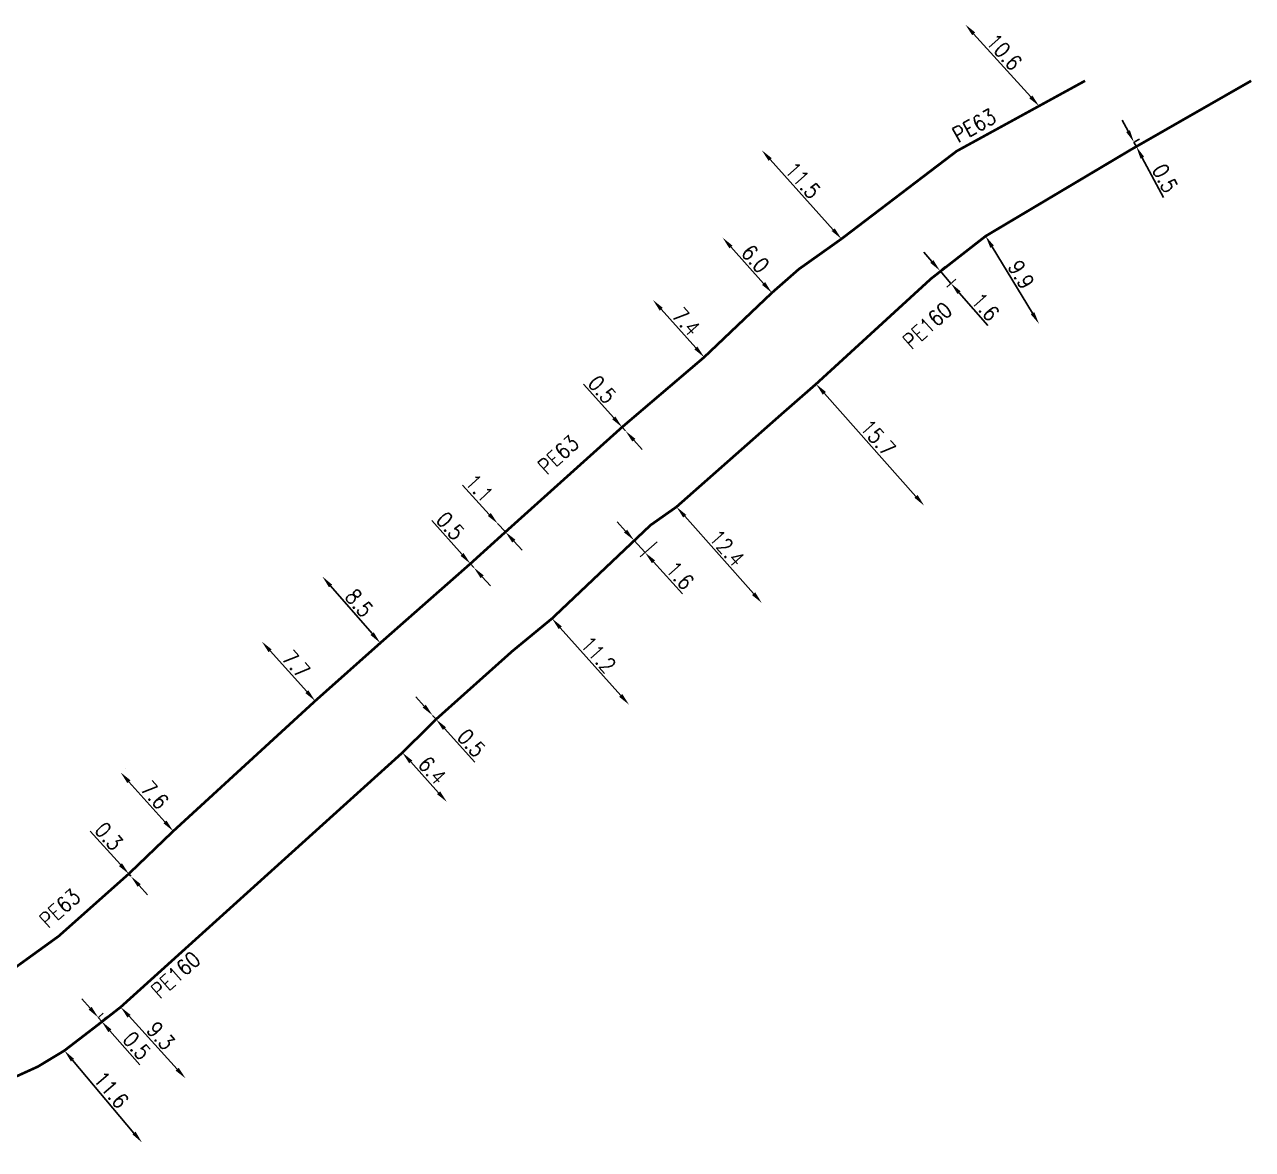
# Model space of a CAD drawing. Header units: millimetres. Extents: x 150994 to 151987, y 125997 to 127005.
# Drawn here: x 151727.8 to 151846.2, y 126896.9 to 127005.4 of the extents above; entities that cross this region are included whole.
import ezdxf

# ---------------------------------------------------------------- set-up
doc = ezdxf.new("R2010")
doc.units = ezdxf.units.MM
doc.header["$PDMODE"] = 34
doc.linetypes.add('L_100_PE', pattern=[14, 10, -1.5, 1, -1.5])
doc.layers.get('Defpoints').update_dxf_attribs({"linetype": 'CONTINUOUS'})
doc.layers.add('L_140', color=3, linetype='CONTINUOUS')
doc.styles.get("Standard").update_dxf_attribs({"font": 'romans.shx', "width": 0.85})
doc.dimstyles.get("Standard").update_dxf_attribs({"dimtxt": 1.5, "dimasz": 1.2, "dimexe": 0.625, "dimexo": 0.625, "dimgap": 0.25, "dimtad": 1, "dimdec": 1, "dimzin": 0, "dimdsep": 46, "dimtxsty": 'Standard', "dimcen": -0.5, "dimadec": 0, "dimazin": 0, "dimtfac": 1, "dimtdec": 1, "dimtmove": 0, "dimatfit": 3, "dimfxl": 0, "dimtolj": 1, "dimtzin": 0, "dimarcsym": 0})

# ---------------------------------------------------------------- blocks, each defined once
blk = doc.blocks.new('*D902')
at = {"layer": 'Defpoints', "color": 0, "linetype": 'Continuous', "transparency": 16777216}
for p in [(151788.41, 126978.86), (151788.41, 126978.86), (151793.35, 126973.34)]:
    blk.add_point(p, dxfattribs=at)
at = {"layer": 'L_140', "color": 0, "linetype": 'Continuous', "lineweight": -2, "transparency": 16777216}
blk.add_line((151792.54, 126974.24), (151789.21, 126977.96), dxfattribs=at)
at = {"layer": 'L_140', "color": 0, "linetype": 'Continuous', "transparency": 16777216}
for points in [[(151789.36, 126978.1), (151789.06, 126977.83), (151788.41, 126978.86)], [(151792.69, 126974.37), (151792.4, 126974.1), (151793.35, 126973.34)]]:
    blk.add_solid(points, dxfattribs=at)
at = {"layer": 'L_140', "color": 0, "linetype": 'Continuous', "transparency": 16777216, "insert": (151791.62, 126976.77), "char_height": 1.5, "attachment_point": 5, "rotation": 311.8224}
blk.add_mtext('\\A1;7.4', dxfattribs=at)
blk = doc.blocks.new('*D903')
at = {"layer": 'Defpoints', "color": 0, "linetype": 'Continuous', "transparency": 16777216}
for p in [(151785.43, 126966.59), (151785.77, 126966.22), (151785.77, 126966.22)]:
    blk.add_point(p, dxfattribs=at)
at = {"layer": 'L_140', "color": 0, "linetype": 'Continuous', "lineweight": -2, "transparency": 16777216}
for p, q in [((151784.63, 126967.49), (151781.7, 126970.74)), ((151785.77, 126966.22), (151785.43, 126966.59)), ((151786.57, 126965.33), (151787.37, 126964.44))]:
    blk.add_line(p, q, dxfattribs=at)
at = {"layer": 'L_140', "color": 0, "linetype": 'Continuous', "transparency": 16777216}
for points in [[(151784.78, 126967.62), (151784.48, 126967.35), (151785.43, 126966.59)], [(151786.72, 126965.46), (151786.42, 126965.2), (151785.77, 126966.22)]]:
    blk.add_solid(points, dxfattribs=at)
at = {"layer": 'L_140', "color": 0, "linetype": 'Continuous', "transparency": 16777216, "insert": (151783.51, 126970.23), "char_height": 1.5, "attachment_point": 5, "rotation": 311.9858}
blk.add_mtext('\\A1;0.5', dxfattribs=at)
blk = doc.blocks.new('*D904')
at = {"layer": 'Defpoints', "color": 0, "linetype": 'Continuous', "transparency": 16777216}
for p in [(151773.43, 126957.29), (151773.43, 126957.29), (151774.18, 126956.48)]:
    blk.add_point(p, dxfattribs=at)
at = {"layer": 'L_140', "color": 0, "linetype": 'Continuous', "lineweight": -2, "transparency": 16777216}
for p, q in [((151772.62, 126958.17), (151770.03, 126960.98)), ((151774.18, 126956.48), (151773.43, 126957.29)), ((151774.99, 126955.59), (151775.8, 126954.71))]:
    blk.add_line(p, q, dxfattribs=at)
at = {"layer": 'L_140', "color": 0, "linetype": 'Continuous', "transparency": 16777216}
for points in [[(151772.77, 126958.31), (151772.48, 126958.03), (151773.43, 126957.29)], [(151775.14, 126955.73), (151774.84, 126955.46), (151774.18, 126956.48)]]:
    blk.add_solid(points, dxfattribs=at)
at = {"layer": 'L_140', "color": 0, "linetype": 'Continuous', "transparency": 16777216, "insert": (151771.66, 126960.7), "char_height": 1.5, "attachment_point": 5, "rotation": 312.6116}
blk.add_mtext('\\A1;1.1', dxfattribs=at)
blk = doc.blocks.new('*D905')
at = {"layer": 'Defpoints', "color": 0, "linetype": 'Continuous', "transparency": 16777216}
for p in [(151770.8, 126953.42), (151771.13, 126953.05), (151771.13, 126953.05)]:
    blk.add_point(p, dxfattribs=at)
at = {"layer": 'L_140', "color": 0, "linetype": 'Continuous', "lineweight": -2, "transparency": 16777216}
for p, q in [((151770, 126954.32), (151767.07, 126957.57)), ((151771.13, 126953.05), (151770.8, 126953.42)), ((151771.94, 126952.16), (151772.74, 126951.27))]:
    blk.add_line(p, q, dxfattribs=at)
at = {"layer": 'L_140', "color": 0, "linetype": 'Continuous', "transparency": 16777216}
for points in [[(151770.14, 126954.45), (151769.85, 126954.18), (151770.8, 126953.42)], [(151772.08, 126952.29), (151771.79, 126952.03), (151771.13, 126953.05)]]:
    blk.add_solid(points, dxfattribs=at)
at = {"layer": 'L_140', "color": 0, "linetype": 'Continuous', "transparency": 16777216, "insert": (151768.87, 126957.06), "char_height": 1.5, "attachment_point": 5, "rotation": 311.9858}
blk.add_mtext('\\A1;0.5', dxfattribs=at)
blk = doc.blocks.new('*D906')
at = {"layer": 'Defpoints', "color": 0, "linetype": 'Continuous', "transparency": 16777216}
for p in [(151737.85, 126923.5), (151738.05, 126923.27), (151738.05, 126923.27)]:
    blk.add_point(p, dxfattribs=at)
at = {"layer": 'L_140', "color": 0, "linetype": 'Continuous', "lineweight": -2, "transparency": 16777216}
for p, q in [((151737.05, 126924.39), (151734.12, 126927.63)), ((151738.05, 126923.27), (151737.85, 126923.5)), ((151738.86, 126922.38), (151739.66, 126921.49))]:
    blk.add_line(p, q, dxfattribs=at)
at = {"layer": 'L_140', "color": 0, "linetype": 'Continuous', "transparency": 16777216}
for points in [[(151737.2, 126924.52), (151736.9, 126924.25), (151737.85, 126923.5)], [(151739, 126922.51), (151738.71, 126922.25), (151738.05, 126923.27)]]:
    blk.add_solid(points, dxfattribs=at)
at = {"layer": 'L_140', "color": 0, "linetype": 'Continuous', "transparency": 16777216, "insert": (151735.93, 126927.13), "char_height": 1.5, "attachment_point": 5, "rotation": 312.0346}
blk.add_mtext('\\A1;0.3', dxfattribs=at)
blk = doc.blocks.new('*D908')
at = {"layer": 'Defpoints', "color": 0, "linetype": 'Continuous', "transparency": 16777216}
for p in [(151834.29, 126993.81), (151834.8, 126994.08), (151834.53, 126993.37)]:
    blk.add_point(p, dxfattribs=at)
at = {"layer": 'L_140', "color": 0, "linetype": 'Continuous', "lineweight": -2, "transparency": 16777216}
for p, q in [((151834.23, 126995.14), (151833.67, 126996.2)), ((151834.8, 126994.08), (151835.04, 126993.64)), ((151834.84, 126994.11), (151835.35, 126994.38)), ((151835.08, 126993.67), (151835.59, 126993.94)), ((151835.6, 126992.58), (151837.66, 126988.73))]:
    blk.add_line(p, q, dxfattribs=at)
at = {"layer": 'L_140', "color": 0, "linetype": 'Continuous', "transparency": 16777216}
for points in [[(151834.41, 126995.24), (151834.06, 126995.05), (151834.8, 126994.08)], [(151835.78, 126992.68), (151835.43, 126992.49), (151835.04, 126993.64)]]:
    blk.add_solid(points, dxfattribs=at)
at = {"layer": 'L_140', "color": 0, "linetype": 'Continuous', "transparency": 16777216, "insert": (151837.8, 126990.6), "char_height": 1.5, "attachment_point": 5, "rotation": 298.1488}
blk.add_mtext('\\A1;0.5', dxfattribs=at)
blk = doc.blocks.new('*D909')
at = {"layer": 'Defpoints', "color": 0, "linetype": 'Continuous', "transparency": 16777216}
for p in [(151815.23, 126980.91), (151816.29, 126979.7), (151817.15, 126980.46)]:
    blk.add_point(p, dxfattribs=at)
at = {"layer": 'L_140', "color": 0, "linetype": 'Continuous', "lineweight": -2, "transparency": 16777216}
for p, q in [((151815.31, 126982.57), (151814.52, 126983.47)), ((151815.7, 126981.32), (151816.57, 126982.08)), ((151816.1, 126981.67), (151817.15, 126980.46)), ((151816.76, 126980.11), (151817.62, 126980.87)), ((151817.94, 126979.56), (151820.7, 126976.41))]:
    blk.add_line(p, q, dxfattribs=at)
at = {"layer": 'L_140', "color": 0, "linetype": 'Continuous', "transparency": 16777216}
for points in [[(151815.46, 126982.7), (151815.16, 126982.44), (151816.1, 126981.67)], [(151818.09, 126979.69), (151817.79, 126979.43), (151817.15, 126980.46)]]:
    blk.add_solid(points, dxfattribs=at)
at = {"layer": 'L_140', "color": 0, "linetype": 'Continuous', "transparency": 16777216, "insert": (151820.47, 126978.19), "char_height": 1.5, "attachment_point": 5, "rotation": 311.1925}
blk.add_mtext('\\A1;1.6', dxfattribs=at)
blk = doc.blocks.new('*D910')
at = {"layer": 'Defpoints', "color": 0, "linetype": 'Continuous', "transparency": 16777216}
for p in [(151788.18, 126957.14), (151789.26, 126955.95), (151787.65, 126954.49)]:
    blk.add_point(p, dxfattribs=at)
at = {"layer": 'L_140', "color": 0, "linetype": 'Continuous', "lineweight": -2, "transparency": 16777216}
for p, q in [((151785.77, 126956.57), (151784.97, 126957.46)), ((151787.72, 126956.72), (151786.12, 126955.26)), ((151786.58, 126955.68), (151787.65, 126954.49)), ((151788.8, 126955.53), (151787.19, 126954.07)), ((151788.46, 126953.6), (151791.27, 126950.5))]:
    blk.add_line(p, q, dxfattribs=at)
at = {"layer": 'L_140', "color": 0, "linetype": 'Continuous', "transparency": 16777216}
for points in [[(151785.92, 126956.7), (151785.62, 126956.43), (151786.58, 126955.68)], [(151788.61, 126953.74), (151788.31, 126953.47), (151787.65, 126954.49)]]:
    blk.add_solid(points, dxfattribs=at)
at = {"layer": 'L_140', "color": 0, "linetype": 'Continuous', "transparency": 16777216, "insert": (151791.01, 126952.28), "char_height": 1.5, "attachment_point": 5, "rotation": 312.2074}
blk.add_mtext('\\A1;1.6', dxfattribs=at)
blk = doc.blocks.new('*D911')
at = {"layer": 'Defpoints', "color": 0, "linetype": 'Continuous', "transparency": 16777216}
for p in [(151767.16, 126938.78), (151767.16, 126938.78), (151767.49, 126938.41)]:
    blk.add_point(p, dxfattribs=at)
at = {"layer": 'L_140', "color": 0, "linetype": 'Continuous', "lineweight": -2, "transparency": 16777216}
for p, q in [((151766.35, 126939.67), (151765.55, 126940.57)), ((151767.16, 126938.78), (151767.49, 126938.41)), ((151768.29, 126937.52), (151771.22, 126934.27))]:
    blk.add_line(p, q, dxfattribs=at)
at = {"layer": 'L_140', "color": 0, "linetype": 'Continuous', "transparency": 16777216}
for points in [[(151766.5, 126939.81), (151766.2, 126939.54), (151767.16, 126938.78)], [(151768.44, 126937.65), (151768.15, 126937.39), (151767.49, 126938.41)]]:
    blk.add_solid(points, dxfattribs=at)
at = {"layer": 'L_140', "color": 0, "linetype": 'Continuous', "transparency": 16777216, "insert": (151770.9, 126936.12), "char_height": 1.5, "attachment_point": 5, "rotation": 312.0117}
blk.add_mtext('\\A1;0.5', dxfattribs=at)
blk = doc.blocks.new('*D912')
at = {"layer": 'Defpoints', "color": 0, "linetype": 'Continuous', "transparency": 16777216}
for p in [(151734.5, 126909.28), (151734.83, 126908.9), (151734.91, 126909.64)]:
    blk.add_point(p, dxfattribs=at)
at = {"layer": 'L_140', "color": 0, "linetype": 'Continuous', "lineweight": -2, "transparency": 16777216}
for p, q in [((151734.12, 126910.54), (151733.33, 126911.44)), ((151734.97, 126909.69), (151735.38, 126910.05)), ((151734.91, 126909.64), (151735.24, 126909.26)), ((151735.3, 126909.31), (151735.71, 126909.67)), ((151736.03, 126908.36), (151738.92, 126905.08))]:
    blk.add_line(p, q, dxfattribs=at)
at = {"layer": 'L_140', "color": 0, "linetype": 'Continuous', "transparency": 16777216}
for points in [[(151734.27, 126910.67), (151733.97, 126910.41), (151734.91, 126909.64)], [(151736.18, 126908.49), (151735.88, 126908.23), (151735.24, 126909.26)]]:
    blk.add_solid(points, dxfattribs=at)
at = {"layer": 'L_140', "color": 0, "linetype": 'Continuous', "transparency": 16777216, "insert": (151738.62, 126906.93), "char_height": 1.5, "attachment_point": 5, "rotation": 311.2985}
blk.add_mtext('\\A1;0.5', dxfattribs=at)
blk = doc.blocks.new('*D942')
at = {"layer": 'Defpoints', "color": 0, "linetype": 'Continuous', "transparency": 16777216}
for p in [(151737.07, 126933.28), (151737.07, 126933.28), (151742.14, 126927.62)]:
    blk.add_point(p, dxfattribs=at)
at = {"layer": 'L_140', "color": 0, "linetype": 'Continuous', "lineweight": -2, "transparency": 16777216}
for p, q in [((151737.53, 126933.69), (151737.53, 126933.69)), ((151741.34, 126928.51), (151737.87, 126932.38)), ((151742.6, 126928.03), (151742.6, 126928.03))]:
    blk.add_line(p, q, dxfattribs=at)
at = {"layer": 'L_140', "color": 0, "linetype": 'Continuous', "transparency": 16777216}
for points in [[(151738.02, 126932.52), (151737.72, 126932.25), (151737.07, 126933.28)], [(151741.49, 126928.64), (151741.19, 126928.38), (151742.14, 126927.62)]]:
    blk.add_solid(points, dxfattribs=at)
at = {"layer": 'L_140', "color": 0, "linetype": 'Continuous', "transparency": 16777216, "insert": (151740.35, 126931.11), "char_height": 1.5, "attachment_point": 5, "rotation": 311.8641}
blk.add_mtext('\\A1;7.6', dxfattribs=at)
blk = doc.blocks.new('*D943')
at = {"layer": 'Defpoints', "color": 0, "linetype": 'Continuous', "transparency": 16777216}
for p in [(151750.68, 126945.91), (151750.68, 126945.91), (151755.83, 126940.18)]:
    blk.add_point(p, dxfattribs=at)
at = {"layer": 'L_140', "color": 0, "linetype": 'Continuous', "lineweight": -2, "transparency": 16777216}
blk.add_line((151755.02, 126941.08), (151751.48, 126945.02), dxfattribs=at)
at = {"layer": 'L_140', "color": 0, "linetype": 'Continuous', "transparency": 16777216}
for points in [[(151751.63, 126945.15), (151751.33, 126944.89), (151750.68, 126945.91)], [(151755.17, 126941.21), (151754.88, 126940.94), (151755.83, 126940.18)]]:
    blk.add_solid(points, dxfattribs=at)
at = {"layer": 'L_140', "color": 0, "linetype": 'Continuous', "transparency": 16777216, "insert": (151754, 126943.72), "char_height": 1.5, "attachment_point": 5, "rotation": 311.9257}
blk.add_mtext('\\A1;7.7', dxfattribs=at)
blk = doc.blocks.new('*D944')
at = {"layer": 'Defpoints', "color": 0, "linetype": 'Continuous', "transparency": 16777216}
for p in [(151756.53, 126952.18), (151756.53, 126952.18), (151762.11, 126945.77)]:
    blk.add_point(p, dxfattribs=at)
at = {"layer": 'L_140', "color": 0, "linetype": 'Continuous', "lineweight": -2, "transparency": 16777216}
blk.add_line((151761.32, 126946.68), (151757.31, 126951.27), dxfattribs=at)
at = {"layer": 'L_140', "color": 0, "linetype": 'Continuous', "transparency": 16777216}
for points in [[(151757.46, 126951.4), (151757.16, 126951.14), (151756.53, 126952.18)], [(151761.47, 126946.81), (151761.17, 126946.54), (151762.11, 126945.77)]]:
    blk.add_solid(points, dxfattribs=at)
at = {"layer": 'L_140', "color": 0, "linetype": 'Continuous', "transparency": 16777216, "insert": (151760.07, 126949.63), "char_height": 1.5, "attachment_point": 5, "rotation": 311.0901}
blk.add_mtext('\\A1;8.5', dxfattribs=at)
blk = doc.blocks.new('*D945')
at = {"layer": 'Defpoints', "color": 0, "linetype": 'Continuous', "transparency": 16777216}
for p in [(151798.91, 126993.3), (151798.91, 126993.3), (151806.59, 126984.75)]:
    blk.add_point(p, dxfattribs=at)
at = {"layer": 'L_140', "color": 0, "linetype": 'Continuous', "lineweight": -2, "transparency": 16777216}
blk.add_line((151805.79, 126985.64), (151799.71, 126992.41), dxfattribs=at)
at = {"layer": 'L_140', "color": 0, "linetype": 'Continuous', "transparency": 16777216}
for points in [[(151799.86, 126992.54), (151799.56, 126992.28), (151798.91, 126993.3)], [(151805.94, 126985.77), (151805.64, 126985.51), (151806.59, 126984.75)]]:
    blk.add_solid(points, dxfattribs=at)
at = {"layer": 'L_140', "color": 0, "linetype": 'Continuous', "transparency": 16777216, "insert": (151802.86, 126990.4), "char_height": 1.5, "attachment_point": 5, "rotation": 311.9373}
blk.add_mtext('\\A1;11.5', dxfattribs=at)
blk = doc.blocks.new('*D946')
at = {"layer": 'Defpoints', "color": 0, "linetype": 'Continuous', "transparency": 16777216}
for p in [(151818.54, 127005.43), (151818.54, 127005.43), (151825.65, 126997.57)]:
    blk.add_point(p, dxfattribs=at)
at = {"layer": 'L_140', "color": 0, "linetype": 'Continuous', "lineweight": -2, "transparency": 16777216}
blk.add_line((151824.85, 126998.46), (151819.34, 127004.54), dxfattribs=at)
at = {"layer": 'L_140', "color": 0, "linetype": 'Continuous', "transparency": 16777216}
for points in [[(151819.49, 127004.67), (151819.2, 127004.4), (151818.54, 127005.43)], [(151825, 126998.59), (151824.7, 126998.32), (151825.65, 126997.57)]]:
    blk.add_solid(points, dxfattribs=at)
at = {"layer": 'L_140', "color": 0, "linetype": 'Continuous', "transparency": 16777216, "insert": (151822.28, 127002.78), "char_height": 1.5, "attachment_point": 5, "rotation": 312.1429}
blk.add_mtext('\\A1;10.6', dxfattribs=at)
blk = doc.blocks.new('*D947')
at = {"layer": 'Defpoints', "color": 0, "linetype": 'Continuous', "transparency": 16777216}
for p in [(151820.5, 126985.02), (151825.64, 126976.56), (151825.64, 126976.56)]:
    blk.add_point(p, dxfattribs=at)
at = {"layer": 'L_140', "color": 0, "linetype": 'Continuous', "lineweight": -2, "transparency": 16777216}
blk.add_line((151821.12, 126983.99), (151825.02, 126977.58), dxfattribs=at)
at = {"layer": 'L_140', "color": 0, "linetype": 'Continuous', "transparency": 16777216}
for points in [[(151821.29, 126984.1), (151820.95, 126983.89), (151820.5, 126985.02)], [(151825.19, 126977.69), (151824.85, 126977.48), (151825.64, 126976.56)]]:
    blk.add_solid(points, dxfattribs=at)
at = {"layer": 'L_140', "color": 0, "linetype": 'Continuous', "transparency": 16777216, "insert": (151823.93, 126981.31), "char_height": 1.5, "attachment_point": 5, "rotation": 301.2946}
blk.add_mtext('\\A1;9.9', dxfattribs=at)
blk = doc.blocks.new('*D948')
at = {"layer": 'Defpoints', "color": 0, "linetype": 'Continuous', "transparency": 16777216}
for p in [(151804.14, 126970.75), (151814.57, 126959.02), (151814.57, 126959.02)]:
    blk.add_point(p, dxfattribs=at)
at = {"layer": 'L_140', "color": 0, "linetype": 'Continuous', "lineweight": -2, "transparency": 16777216}
blk.add_line((151804.94, 126969.85), (151813.78, 126959.91), dxfattribs=at)
at = {"layer": 'L_140', "color": 0, "linetype": 'Continuous', "transparency": 16777216}
for points in [[(151805.09, 126969.99), (151804.79, 126969.72), (151804.14, 126970.75)], [(151813.93, 126960.05), (151813.63, 126959.78), (151814.57, 126959.02)]]:
    blk.add_solid(points, dxfattribs=at)
at = {"layer": 'L_140', "color": 0, "linetype": 'Continuous', "transparency": 16777216, "insert": (151810.11, 126965.55), "char_height": 1.5, "attachment_point": 5, "rotation": 311.6402}
blk.add_mtext('\\A1;15.7', dxfattribs=at)
blk = doc.blocks.new('*D949')
at = {"layer": 'Defpoints', "color": 0, "linetype": 'Continuous', "transparency": 16777216}
for p in [(151790.68, 126958.9), (151798.91, 126949.63), (151798.91, 126949.63)]:
    blk.add_point(p, dxfattribs=at)
at = {"layer": 'L_140', "color": 0, "linetype": 'Continuous', "lineweight": -2, "transparency": 16777216}
blk.add_line((151791.47, 126958), (151798.12, 126950.53), dxfattribs=at)
at = {"layer": 'L_140', "color": 0, "linetype": 'Continuous', "transparency": 16777216}
for points in [[(151791.62, 126958.13), (151791.33, 126957.87), (151790.68, 126958.9)], [(151798.27, 126950.66), (151797.97, 126950.39), (151798.91, 126949.63)]]:
    blk.add_solid(points, dxfattribs=at)
at = {"layer": 'L_140', "color": 0, "linetype": 'Continuous', "transparency": 16777216, "insert": (151795.54, 126954.93), "char_height": 1.5, "attachment_point": 5, "rotation": 311.6205}
blk.add_mtext('\\A1;12.4', dxfattribs=at)
blk = doc.blocks.new('*D950')
at = {"layer": 'Defpoints', "color": 0, "linetype": 'Continuous', "transparency": 16777216}
for p in [(151778.67, 126948.13), (151786.1, 126939.82), (151786.1, 126939.82)]:
    blk.add_point(p, dxfattribs=at)
at = {"layer": 'L_140', "color": 0, "linetype": 'Continuous', "lineweight": -2, "transparency": 16777216}
blk.add_line((151779.47, 126947.24), (151785.3, 126940.72), dxfattribs=at)
at = {"layer": 'L_140', "color": 0, "linetype": 'Continuous', "transparency": 16777216}
for points in [[(151779.62, 126947.37), (151779.32, 126947.11), (151778.67, 126948.13)], [(151785.45, 126940.85), (151785.15, 126940.58), (151786.1, 126939.82)]]:
    blk.add_solid(points, dxfattribs=at)
at = {"layer": 'L_140', "color": 0, "linetype": 'Continuous', "transparency": 16777216, "insert": (151783.13, 126944.64), "char_height": 1.5, "attachment_point": 5, "rotation": 311.8023}
blk.add_mtext('\\A1;11.2', dxfattribs=at)
blk = doc.blocks.new('*D951')
at = {"layer": 'Defpoints', "color": 0, "linetype": 'Continuous', "transparency": 16777216}
for p in [(151764.24, 126935.19), (151768.53, 126930.44), (151768.53, 126930.44)]:
    blk.add_point(p, dxfattribs=at)
at = {"layer": 'L_140', "color": 0, "linetype": 'Continuous', "lineweight": -2, "transparency": 16777216}
for p, q in [((151764.71, 126935.61), (151764.71, 126935.61)), ((151765.05, 126934.3), (151767.73, 126931.33))]:
    blk.add_line(p, q, dxfattribs=at)
at = {"layer": 'L_140', "color": 0, "linetype": 'Continuous', "transparency": 16777216}
for points in [[(151765.2, 126934.43), (151764.9, 126934.16), (151764.24, 126935.19)], [(151767.88, 126931.46), (151767.58, 126931.19), (151768.53, 126930.44)]]:
    blk.add_solid(points, dxfattribs=at)
at = {"layer": 'L_140', "color": 0, "linetype": 'Continuous', "transparency": 16777216, "insert": (151767.13, 126933.48), "char_height": 1.5, "attachment_point": 5, "rotation": 312.0449}
blk.add_mtext('\\A1;6.4', dxfattribs=at)
blk = doc.blocks.new('*D952')
at = {"layer": 'Defpoints', "color": 0, "linetype": 'Continuous', "transparency": 16777216}
for p in [(151737.07, 126910.65), (151743.33, 126903.77), (151743.33, 126903.77)]:
    blk.add_point(p, dxfattribs=at)
at = {"layer": 'L_140', "color": 0, "linetype": 'Continuous', "lineweight": -2, "transparency": 16777216}
blk.add_line((151737.88, 126909.76), (151742.52, 126904.66), dxfattribs=at)
at = {"layer": 'L_140', "color": 0, "linetype": 'Continuous', "transparency": 16777216}
for points in [[(151738.02, 126909.9), (151737.73, 126909.63), (151737.07, 126910.65)], [(151742.67, 126904.79), (151742.37, 126904.52), (151743.33, 126903.77)]]:
    blk.add_solid(points, dxfattribs=at)
at = {"layer": 'L_140', "color": 0, "linetype": 'Continuous', "transparency": 16777216, "insert": (151740.94, 126907.88), "char_height": 1.5, "attachment_point": 5, "rotation": 312.2814}
blk.add_mtext('\\A1;9.3', dxfattribs=at)
blk = doc.blocks.new('*D953')
at = {"layer": 'Defpoints', "color": 0, "linetype": 'Continuous', "transparency": 16777216}
for p in [(151731.64, 126906.45), (151739.13, 126897.58), (151739.13, 126897.58)]:
    blk.add_point(p, dxfattribs=at)
at = {"layer": 'L_140', "color": 0, "linetype": 'Continuous', "lineweight": -2, "transparency": 16777216}
blk.add_line((151732.42, 126905.53), (151738.35, 126898.5), dxfattribs=at)
at = {"layer": 'L_140', "color": 0, "linetype": 'Continuous', "transparency": 16777216}
for points in [[(151732.57, 126905.66), (151732.27, 126905.4), (151731.64, 126906.45)], [(151738.51, 126898.63), (151738.2, 126898.37), (151739.13, 126897.58)]]:
    blk.add_solid(points, dxfattribs=at)
at = {"layer": 'L_140', "color": 0, "linetype": 'Continuous', "transparency": 16777216, "insert": (151736.15, 126902.66), "char_height": 1.5, "attachment_point": 5, "rotation": 310.18}
blk.add_mtext('\\A1;11.6', dxfattribs=at)
blk = doc.blocks.new('*D954')
at = {"layer": 'Defpoints', "color": 0, "linetype": 'Continuous', "transparency": 16777216}
for p in [(151795.13, 126984.87), (151795.13, 126984.87), (151799.88, 126979.55)]:
    blk.add_point(p, dxfattribs=at)
at = {"layer": 'L_140', "color": 0, "linetype": 'Continuous', "lineweight": -2, "transparency": 16777216}
for p, q in [((151799.08, 126980.44), (151795.93, 126983.97)), ((151800.35, 126979.97), (151800.35, 126979.97))]:
    blk.add_line(p, q, dxfattribs=at)
at = {"layer": 'L_140', "color": 0, "linetype": 'Continuous', "transparency": 16777216}
for points in [[(151796.08, 126984.1), (151795.78, 126983.84), (151795.13, 126984.87)], [(151799.23, 126980.58), (151798.93, 126980.31), (151799.88, 126979.55)]]:
    blk.add_solid(points, dxfattribs=at)
at = {"layer": 'L_140', "color": 0, "linetype": 'Continuous', "transparency": 16777216, "insert": (151798.29, 126982.83), "char_height": 1.5, "attachment_point": 5, "rotation": 311.8224}
blk.add_mtext('\\A1;6.0', dxfattribs=at)

msp = doc.modelspace()

# ---------------------------------------------------------------- linework, layer by layer
at = {"layer": 'L_140', "linetype": 'L_100_PE', "ltscale": 0.5, "const_width": 0.25, "flags": 128}
for points in [[(151830.09, 127000), (151825.65, 126997.57), (151817.71, 126993.22), (151806.59, 126984.75), (151806.59, 126984.75), (151806.59, 126984.75), (151802.48, 126981.83), (151799.88, 126979.55), (151793.35, 126973.34), (151785.43, 126966.59), (151774.18, 126956.48), (151770.8, 126953.42), (151762.11, 126945.77), (151762.11, 126945.77), (151755.83, 126940.18), (151742.14, 126927.62), (151742.14, 126927.62), (151737.85, 126923.5), (151731.09, 126917.49), (151724.38, 126912.64), (151717.91, 126909.85), (151714.43, 126909.62), (151713.8, 126909.58), (151713.23, 126909.54), (151707.58, 126910.41), (151702.57, 126913.34), (151698.12, 126918.37), (151691.24, 126926.15), (151683.29, 126934.77), (151678.68, 126939.76), (151674.08, 126944.68), (151669.73, 126948.74), (151664.2, 126953.47), (151660.71, 126956.51), (151653.77, 126961.77), (151648.76, 126964.78), (151644.31, 126966.55), (151644.03, 126966.64), (151634.79, 126969.35), (151631.15, 126970.35), (151628.11, 126970.97), (151625.05, 126971.42)], [(151846.11, 127000), (151834.53, 126993.37), (151820.5, 126985.02), (151815.23, 126980.91), (151804.14, 126970.75), (151800.92, 126967.94), (151790.68, 126958.9), (151788.18, 126957.14), (151778.67, 126948.13), (151774.83, 126944.97), (151767.49, 126938.41), (151764.24, 126935.19), (151737.07, 126910.65), (151734.83, 126908.9), (151731.64, 126906.45), (151729.09, 126904.91), (151722.59, 126901.95), (151714.43, 126897.08), (151713.29, 126897.04), (151712.11, 126897.13), (151699.1, 126905.14), (151694.18, 126908.82), (151689.31, 126913.93), (151685.14, 126918.64)]]:
    msp.add_lwpolyline(points, dxfattribs=at)

# ---------------------------------------------------------------- texts
at = {"layer": 'L_140', "linetype": 'Continuous', "char_height": 1.5, "attachment_point": 9}
for s, insert, rotation in [('\\A1;PE63', (151821.67, 126996.07), 28.7126), ('\\A1;PE160', (151817.41, 126977.66), 41.9593), ('\\A1;PE63', (151781.41, 126964.83), 41.9593), ('\\A1;PE63', (151733.33, 126921.07), 41.6424), ('\\A1;PE160', (151744.9, 126915.03), 41.9593)]:
    msp.add_mtext(s, dxfattribs=dict(at, insert=insert, rotation=rotation))

# ---------------------------------------------------------------- dimensions: what is measured, and where the dimension line sits
at = {"layer": 'L_140', "linetype": 'Continuous'}
for base, p1, p2, angle, picture, middle in [((151818.54, 127005.43), (151825.65, 126997.57), (151818.54, 127005.43), 312.1429, '*D946', (151821.54, 127002.11)), ((151834.8, 126994.08), (151834.53, 126993.37), (151834.29, 126993.81), 298.1488, '*D908', (151836.92, 126990.13)), ((151798.91, 126993.3), (151806.59, 126984.75), (151798.91, 126993.3), 311.9373, '*D945', (151802.11, 126989.73)), ((151825.64, 126976.56), (151820.5, 126985.02), (151825.64, 126976.56), 121.2946, '*D947', (151823.07, 126980.79)), ((151817.15, 126980.46), (151815.23, 126980.91), (151816.29, 126979.7), 131.1925, '*D909', (151819.72, 126977.53)), ((151788.41, 126978.86), (151793.35, 126973.34), (151788.41, 126978.86), 311.8224, '*D902', (151790.88, 126976.1)), ((151785.77, 126966.22), (151785.43, 126966.59), (151785.77, 126966.22), 131.9858, '*D903', (151782.77, 126969.56)), ((151814.57, 126959.02), (151804.14, 126970.75), (151814.57, 126959.02), 131.6402, '*D948', (151809.36, 126964.88)), ((151773.43, 126957.29), (151774.18, 126956.48), (151773.43, 126957.29), 312.6116, '*D904', (151770.92, 126960.02)), ((151771.13, 126953.05), (151770.8, 126953.42), (151771.13, 126953.05), 131.9858, '*D905', (151768.13, 126956.39)), ((151798.91, 126949.63), (151790.68, 126958.9), (151798.91, 126949.63), 131.6205, '*D949', (151794.8, 126954.26)), ((151787.65, 126954.49), (151788.18, 126957.14), (151789.26, 126955.95), 132.2074, '*D910', (151790.27, 126951.61)), ((151756.53, 126952.18), (151762.11, 126945.77), (151756.53, 126952.18), 311.0901, '*D944', (151759.32, 126948.97)), ((151786.1, 126939.82), (151778.67, 126948.13), (151786.1, 126939.82), 131.8023, '*D950', (151782.38, 126943.98)), ((151750.68, 126945.91), (151755.83, 126940.18), (151750.68, 126945.91), 311.9257, '*D943', (151753.25, 126943.05)), ((151767.16, 126938.78), (151767.49, 126938.41), (151767.16, 126938.78), 312.0117, '*D911', (151770.16, 126935.45)), ((151768.53, 126930.44), (151764.24, 126935.19), (151768.53, 126930.44), 132.0449, '*D951', (151766.39, 126932.81)), ((151737.07, 126933.28), (151742.14, 126927.62), (151737.07, 126933.28), 311.8641, '*D942', (151739.6, 126930.45)), ((151738.05, 126923.27), (151737.85, 126923.5), (151738.05, 126923.27), 132.0346, '*D906', (151735.18, 126926.46)), ((151734.91, 126909.64), (151734.83, 126908.9), (151734.5, 126909.28), 311.2985, '*D912', (151737.87, 126906.27)), ((151743.33, 126903.77), (151737.07, 126910.65), (151743.33, 126903.77), 132.2814, '*D952', (151740.2, 126907.21)), ((151739.13, 126897.58), (151731.64, 126906.45), (151739.13, 126897.58), 130.18, '*D953', (151735.39, 126902.02))]:
    dim = msp.add_linear_dim(base=base, p1=p1, p2=p2, angle=angle, dimstyle='Standard', dxfattribs=at)
    dim.commit()
    dim.dimension.update_dxf_attribs({"geometry": picture, "text_midpoint": middle, "dimtype": 160})
dim = msp.add_linear_dim(base=(151795.13, 126984.87), p1=(151799.88, 126979.55), p2=(151795.13, 126984.87), angle=311.8224, text='6.0', dimstyle='Standard', dxfattribs=at)
dim.commit()
dim.dimension.update_dxf_attribs({"geometry": '*D954', "text_midpoint": (151797.55, 126982.16), "dimtype": 160})

doc.saveas('drawing.dxf')
